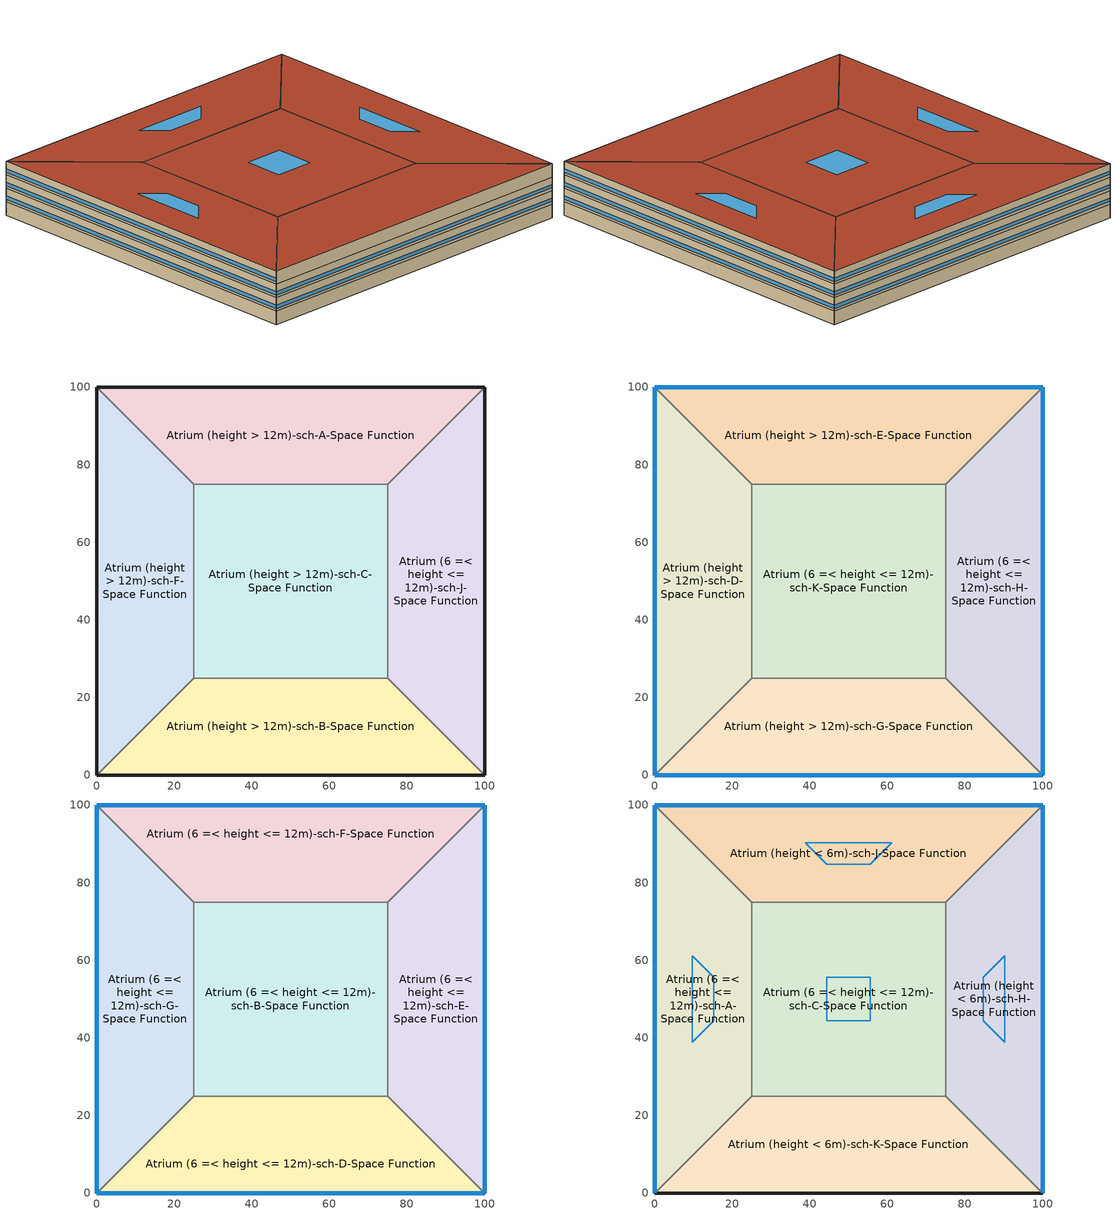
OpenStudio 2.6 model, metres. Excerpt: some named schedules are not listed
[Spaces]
Atrium (height > 12m)-sch-F-Space Function
 floor ground: 0,0 0,100 25,75 25,25 z0
 wall ground: 0,100 0,0 z0:3.8
 wall to Atrium (height > 12m)-sch-A-Space Function: 25,75 0,100 z0:3.8
 wall to Atrium (height > 12m)-sch-C-Space Function: 25,25 25,75 z0:3.8
 wall to Atrium (height > 12m)-sch-B-Space Function: 0,0 25,25 z0:3.8
Atrium (height > 12m)-sch-A-Space Function
 floor ground: 0,100 100,100 75,75 25,75 z0
 wall ground: 100,100 0,100 z0:3.8
 wall to Atrium (6 =< height <= 12m)-sch-J-Space Function: 75,75 100,100 z0:3.8
 wall to Atrium (height > 12m)-sch-C-Space Function: 25,75 75,75 z0:3.8
Atrium (6 =< height <= 12m)-sch-J-Space Function
 floor ground: 100,100 100,0 75,25 75,75 z0
 wall ground: 100,0 100,100 z0:3.8
 wall to Atrium (height > 12m)-sch-B-Space Function: 75,25 100,0 z0:3.8
 wall to Atrium (height > 12m)-sch-C-Space Function: 75,75 75,25 z0:3.8
Atrium (height > 12m)-sch-B-Space Function
 floor ground: 100,0 0,0 25,25 75,25 z0
 wall ground: 0,0 100,0 z0:3.8
 wall to Atrium (height > 12m)-sch-C-Space Function: 75,25 25,25 z0:3.8
Atrium (height > 12m)-sch-C-Space Function
 floor ground: 25,25 25,75 75,75 75,25 z0
Atrium (height > 12m)-sch-D-Space Function
 floor to Atrium (height > 12m)-sch-F-Space Function: 0,0 0,100 25,75 25,25 z3.8
 wall outside: 0,100 0,0 z3.8:7.6
 wall to Atrium (height > 12m)-sch-E-Space Function: 25,75 0,100 z3.8:7.6
 wall to Atrium (6 =< height <= 12m)-sch-K-Space Function: 25,25 25,75 z3.8:7.6
 wall to Atrium (height > 12m)-sch-G-Space Function: 0,0 25,25 z3.8:7.6
 window: 0,99.97 0,0.03 z4.56:5.51
Atrium (height > 12m)-sch-E-Space Function
 floor to Atrium (height > 12m)-sch-A-Space Function: 0,100 100,100 75,75 25,75 z3.8
 wall outside: 100,100 0,100 z3.8:7.6
 wall to Atrium (6 =< height <= 12m)-sch-H-Space Function: 75,75 100,100 z3.8:7.6
 wall to Atrium (6 =< height <= 12m)-sch-K-Space Function: 25,75 75,75 z3.8:7.6
 window: 99.97,100 0.03,100 z4.56:5.51
Atrium (6 =< height <= 12m)-sch-H-Space Function
 floor to Atrium (6 =< height <= 12m)-sch-J-Space Function: 100,100 100,0 75,25 75,75 z3.8
 wall outside: 100,0 100,100 z3.8:7.6
 wall to Atrium (height > 12m)-sch-G-Space Function: 75,25 100,0 z3.8:7.6
 wall to Atrium (6 =< height <= 12m)-sch-K-Space Function: 75,75 75,25 z3.8:7.6
 window: 100,0.03 100,99.97 z4.56:5.51
Atrium (height > 12m)-sch-G-Space Function
 floor to Atrium (height > 12m)-sch-B-Space Function: 100,0 0,0 25,25 75,25 z3.8
 wall outside: 0,0 100,0 z3.8:7.6
 wall to Atrium (6 =< height <= 12m)-sch-K-Space Function: 75,25 25,25 z3.8:7.6
 window: 0.03,0 99.97,0 z4.56:5.51
Atrium (6 =< height <= 12m)-sch-K-Space Function
 floor to Atrium (height > 12m)-sch-C-Space Function: 25,25 25,75 75,75 75,25 z3.8
Atrium (6 =< height <= 12m)-sch-G-Space Function
 floor to Atrium (height > 12m)-sch-D-Space Function: 0,0 0,100 25,75 25,25 z7.6
 wall outside: 0,100 0,0 z7.6:11.4
 wall to Atrium (6 =< height <= 12m)-sch-F-Space Function: 25,75 0,100 z7.6:11.4
 wall to Atrium (6 =< height <= 12m)-sch-B-Space Function: 25,25 25,75 z7.6:11.4
 wall to Atrium (6 =< height <= 12m)-sch-D-Space Function: 0,0 25,25 z7.6:11.4
 window: 0,99.97 0,0.03 z8.36:9.31
Atrium (6 =< height <= 12m)-sch-F-Space Function
 floor to Atrium (height > 12m)-sch-E-Space Function: 0,100 100,100 75,75 25,75 z7.6
 wall outside: 100,100 0,100 z7.6:11.4
 wall to Atrium (6 =< height <= 12m)-sch-E-Space Function: 75,75 100,100 z7.6:11.4
 wall to Atrium (6 =< height <= 12m)-sch-B-Space Function: 25,75 75,75 z7.6:11.4
 window: 99.97,100 0.03,100 z8.36:9.31
Atrium (6 =< height <= 12m)-sch-E-Space Function
 floor to Atrium (6 =< height <= 12m)-sch-H-Space Function: 100,100 100,0 75,25 75,75 z7.6
 wall outside: 100,0 100,100 z7.6:11.4
 wall to Atrium (6 =< height <= 12m)-sch-D-Space Function: 75,25 100,0 z7.6:11.4
 wall to Atrium (6 =< height <= 12m)-sch-B-Space Function: 75,75 75,25 z7.6:11.4
 window: 100,0.03 100,99.97 z8.36:9.31
Atrium (6 =< height <= 12m)-sch-D-Space Function
 floor to Atrium (height > 12m)-sch-G-Space Function: 100,0 0,0 25,25 75,25 z7.6
 wall outside: 0,0 100,0 z7.6:11.4
 wall to Atrium (6 =< height <= 12m)-sch-B-Space Function: 75,25 25,25 z7.6:11.4
 window: 0.03,0 99.97,0 z8.36:9.31
Atrium (6 =< height <= 12m)-sch-B-Space Function
 floor to Atrium (6 =< height <= 12m)-sch-K-Space Function: 25,25 25,75 75,75 75,25 z7.6
Atrium (6 =< height <= 12m)-sch-A-Space Function
 floor to Atrium (6 =< height <= 12m)-sch-G-Space Function: 0,0 0,100 25,75 25,25 z11.4
 wall outside: 0,100 0,0 z11.4:15.2
 wall to Atrium (height < 6m)-sch-J-Space Function: 25,75 0,100 z11.4:15.2
 wall to Atrium (6 =< height <= 12m)-sch-C-Space Function: 25,25 25,75 z11.4:15.2
 wall to Atrium (height < 6m)-sch-K-Space Function: 0,0 25,25 z11.4:15.2
 window: 0,99.97 0,0.03 z12.16:13.11
 roof outside: 25,25 25,75 0,100 0,0 z15.2
 skylight: 15.3,44.41 15.3,55.59 9.7,61.18 9.7,38.82 z15.2
Atrium (height < 6m)-sch-J-Space Function
 floor to Atrium (6 =< height <= 12m)-sch-F-Space Function: 0,100 100,100 75,75 25,75 z11.4
 wall outside: 100,100 0,100 z11.4:15.2
 wall to Atrium (height < 6m)-sch-H-Space Function: 75,75 100,100 z11.4:15.2
 wall to Atrium (6 =< height <= 12m)-sch-C-Space Function: 25,75 75,75 z11.4:15.2
 window: 99.97,100 0.03,100 z12.16:13.11
 roof outside: 25,75 75,75 100,100 0,100 z15.2
 skylight: 44.41,84.7 55.59,84.7 61.18,90.3 38.82,90.3 z15.2
Atrium (height < 6m)-sch-H-Space Function
 floor to Atrium (6 =< height <= 12m)-sch-E-Space Function: 100,100 100,0 75,25 75,75 z11.4
 wall outside: 100,0 100,100 z11.4:15.2
 wall to Atrium (height < 6m)-sch-K-Space Function: 75,25 100,0 z11.4:15.2
 wall to Atrium (6 =< height <= 12m)-sch-C-Space Function: 75,75 75,25 z11.4:15.2
 window: 100,0.03 100,99.97 z12.16:13.11
 roof outside: 75,75 75,25 100,0 100,100 z15.2
 skylight: 84.7,55.59 84.7,44.41 90.3,38.82 90.3,61.18 z15.2
Atrium (height < 6m)-sch-K-Space Function
 floor to Atrium (6 =< height <= 12m)-sch-D-Space Function: 100,0 0,0 25,25 75,25 z11.4
 wall outside: 0,0 100,0 z11.4:15.2
 wall to Atrium (6 =< height <= 12m)-sch-C-Space Function: 75,25 25,25 z11.4:15.2
 roof outside: 75,25 25,25 0,0 100,0 z15.2
Atrium (6 =< height <= 12m)-sch-C-Space Function
 floor to Atrium (6 =< height <= 12m)-sch-B-Space Function: 25,25 25,75 75,75 75,25 z11.4
 roof outside: 75,25 75,75 25,75 25,25 z15.2
 skylight: 55.59,44.41 55.59,55.59 44.41,55.59 44.41,44.41 z15.2
[Building]
Building 1: Default Construction Set=BTAP-Mass at hdd = 6250.0; Standards Number of Stories=4; Standards Number of Above Ground Stories=4; Standards Building Type=NECB2015_unknown
[Site]
Fort McMurray AP_AB_CAN: Latitude {deg}=56.653; Longitude {deg}=-111.223; Time Zone {hr}=-7; Elevation {m}=369.1
[Site:WaterMainsTemperature]
Calculation Method=Correlation; Annual Average Outdoor Air Temperature {C}=1.875; Maximum Difference In Monthly Average Outdoor Air Temperatures {deltaC}=34.4
[SizingPeriod:DesignDay] Barometric Pressure {Pa}=96969; Sky Clearness=0; Rain Indicator=0; Snow Indicator=0; Day of Month=21; Daylight Saving Time Indicator=0; Humidity Indicating Type=Wetbulb; Dry-Bulb Temperature Range Modifier Type=DefaultMultipliers
Name | Maximum Dry-Bulb Temperature {C} | Daily Dry-Bulb Temperature Range {deltaC} | Humidity Indicating Conditions at Maximum Dry-Bulb | Wind Speed {m/s} | Wind Direction {deg} | Month | Day Type | Solar Model Indicator | ASHRAE Taub | ASHRAE Taud
Fort McMurray AP Ann Clg .4% Condns DB=>MWB | 28.9 | 12.4 | 17.8 | 3.7 | 250 | 7 | SummerDesignDay | ASHRAETau | 0.377 | 2.403
Fort McMurray AP Ann Htg 99.6% Condns DB | -36.2 | 0 | -36.2 | 1 | 90 | 1 | WinterDesignDay | ASHRAEClearSky
[Site:GroundTemperature:BuildingSurface]
19.527, 19.502, 19.536, 19.598, 20.002, 21.64, 22.225, 22.375, 21.449, 20.121, 19.802, 19.633
[Material:NoMass] Roughness=Smooth; Thermal Absorptance=0.9; Solar Absorptance=0.7
Name | Thermal Resistance {m2-K/W} | Visible Absorptance
Typical Carpet Pad; Typical Carpet Pad 1 | 0.21648 | 0.8
Typical Insulation 1 | 5.91238 | 0.7
Typical Insulation 2 | 4.49096 | 0.7
Typical Insulation 3 | 6.17282 | 0.7
Typical Carpet Pad 2 | 1.25503 | 0.8
Typical Carpet Pad 3; Typical Carpet Pad 4 | 3.45515 | 0.8
Typical Insulation 4 | 0.454528 | 0.7
Typical Insulation 5 | 0.454545 | 0.7
[Material]
Name | Roughness | Thickness {m} | Conductivity {W/m-K} | Density {kg/m3} | Specific Heat {J/kg-K} | Thermal Absorptance | Solar Absorptance | Visible Absorptance
G05 25mm wood | MediumSmooth | 0.0254 | 0.15 | 608 | 1630 | 0.9 | 0.5 | 0.5
100mm Normalweight concrete floor 1 | MediumSmooth | 0.1016 | 2.31 | 2322 | 832
G01 13mm gypsum board 1 | Smooth | 0.0127 | 0.16 | 800 | 1090 | 0.9 | 0.7 | 0.5
4 in. Normalweight Concrete Floor 1 | MediumRough | 0.1016 | 2.31 | 2322 | 832 | 0.9 | 0.7 | 0.7
1IN Stucco 1 | Smooth | 0.0253 | 0.6918 | 1858 | 837 | 0.9 | 0.7 | 0.92
8IN CONCRETE HW RefBldg 1 | Rough | 0.2032 | 1.311 | 2240 | 836.8 | 0.9 | 0.7 | 0.7
1/2IN Gypsum 1 | Smooth | 0.0127 | 0.16 | 784.9 | 830 | 0.9 | 0.4 | 0.4
Metal Roof Surface 1; F08 Metal surface 1 | Smooth | 0.0008 | 45.28 | 7824 | 500 | 0.9 | 0.7 | 0.7
6 in. Normalweight Concrete Floor 1; 6 in. Normalweight Concrete Floor 2; 6 in. Normalweight Concrete Floor 3 | MediumRough | 0.1524 | 2.31 | 2322 | 832 | 0.9 | 0.7 | 0.7
[Construction]
BTAP-Int-Partition; BTAP-Int-Door: G05 25mm wood
BTAP-Int-Floor: 100mm Normalweight concrete floor 1, Typical Carpet Pad
BTAP-Int-Wall: G01 13mm gypsum board 1, G01 13mm gypsum board 1
BTAP-Int-Ceiling: Typical Carpet Pad, 100mm Normalweight concrete floor 1
BTAP-Int-Window: SimpleGlazing
BTAP-Ext-Floor-Mass:U-0.162: Typical Insulation 1, 4 in. Normalweight Concrete Floor 1, Typical Carpet Pad 1
BTAP-Ext-Wall-Mass:U-0.21: 1IN Stucco 1, 8IN CONCRETE HW RefBldg 1, Typical Insulation 2, 1/2IN Gypsum 1
BTAP-Ext-Roof-Metal:U-0.162: Metal Roof Surface 1, Typical Insulation 3
BTAP-Grnd-Floor-Mass:U-0.757: 6 in. Normalweight Concrete Floor 1, Typical Carpet Pad 2
BTAP-Grnd-Wall-Mass:U-0.284: 6 in. Normalweight Concrete Floor 2, Typical Carpet Pad 3
BTAP-Grnd-Roof-Mass:U-0.284: 6 in. Normalweight Concrete Floor 3, Typical Carpet Pad 4
BTAP-Ext-FixedWindow:U=0.220 SHGC=0.600; BTAP-Ext-GlassDoors:U=0.220 SHGC=0.600; BTAP-Ext-Skylights:U=0.220 SHGC=0.600; BTAP-Ext-DaylightDomes:U=0.220 SHGC=0.600; BTAP-Ext-DaylightDiffuser:U=0.220 SHGC=0.600: SimpleGlazing:U=0.220 SHGC=0.600
BTAP-Ext-Door:U-2.2: F08 Metal surface 1, Typical Insulation 4
BTAP-Ext-OverHeadDoor:U-2.2: Typical Insulation 5
[DefaultConstructionSet]
BTAP-Mass at hdd = 6250.0: Default Exterior Surface Constructions=BTAP-Mass at hdd = 6250.0; Default Interior Surface Constructions=Default Surface Constructions 2; Default Ground Contact Surface Constructions=BTAP-Mass at hdd = 6250.0 1; Default Exterior SubSurface Constructions=BTAP-Mass at hdd = 6250.0; Default Interior SubSurface Constructions=Default Sub Surface Constructions 2; Interior Partition Construction=BTAP-Int-Partition
[DefaultSurfaceConstructions]
Name | Floor Construction | Wall Construction | Roof Ceiling Construction
Default Surface Constructions 2 | BTAP-Int-Floor | BTAP-Int-Wall | BTAP-Int-Ceiling
BTAP-Mass at hdd = 6250.0 | BTAP-Ext-Floor-Mass:U-0.162 | BTAP-Ext-Wall-Mass:U-0.21 | BTAP-Ext-Roof-Metal:U-0.162
BTAP-Mass at hdd = 6250.0 1 | BTAP-Grnd-Floor-Mass:U-0.757 | BTAP-Grnd-Wall-Mass:U-0.284 | BTAP-Grnd-Roof-Mass:U-0.284
[DefaultSubSurfaceConstructions]
Name | Fixed Window Construction | Operable Window Construction | Door Construction | Glass Door Construction | Overhead Door Construction | Skylight Construction | Tubular Daylight Dome Construction | Tubular Daylight Diffuser Construction
Default Sub Surface Constructions 2 | BTAP-Int-Window | BTAP-Int-Window | BTAP-Int-Door
BTAP-Mass at hdd = 6250.0 | BTAP-Ext-FixedWindow:U=0.220 SHGC=0.600 | BTAP-Ext-FixedWindow:U=0.220 SHGC=0.600 | BTAP-Ext-Door:U-2.2 | BTAP-Ext-GlassDoors:U=0.220 SHGC=0.600 | BTAP-Ext-OverHeadDoor:U-2.2 | BTAP-Ext-Skylights:U=0.220 SHGC=0.600 | BTAP-Ext-DaylightDomes:U=0.220 SHGC=0.600 | BTAP-Ext-DaylightDiffuser:U=0.220 SHGC=0.600
[WindowMaterial:SimpleGlazingSystem] U-Factor {W/m2-K}=2.2; Solar Heat Gain Coefficient=0.6; Visible Transmittance=0.21
SimpleGlazing; SimpleGlazing:U=0.220 SHGC=0.600
[BuildingStory] Nominal Floor to Floor Height {m}=3.8
Name | Nominal Z Coordinate {m}
Story 1 | 0
Story 2 | 3.8
Story 3 | 7.6
Story 4 | 11.4
[Space]
Name | Space Type | Building Story | Thermal Zone
Atrium (height > 12m)-sch-F-Space Function | Space Function Atrium (height > 12m)-sch-F | Story 1 | Atrium (height > 12m)-sch-F-Space Function ZN
Atrium (height > 12m)-sch-A-Space Function | Space Function Atrium (height > 12m)-sch-A | Story 1 | Atrium (height > 12m)-sch-A-Space Function ZN
Atrium (6 =< height <= 12m)-sch-J-Space Function | Space Function Atrium (6 =< height <= 12m)-sch-J | Story 1 | Atrium (6 =< height <= 12m)-sch-J-Space Function ZN
Atrium (height > 12m)-sch-B-Space Function | Space Function Atrium (height > 12m)-sch-B | Story 1 | Atrium (height > 12m)-sch-B-Space Function ZN
Atrium (height > 12m)-sch-C-Space Function | Space Function Atrium (height > 12m)-sch-C | Story 1 | Atrium (height > 12m)-sch-C-Space Function ZN
Atrium (height > 12m)-sch-D-Space Function | Space Function Atrium (height > 12m)-sch-D | Story 2 | Atrium (height > 12m)-sch-D-Space Function ZN
Atrium (height > 12m)-sch-E-Space Function | Space Function Atrium (height > 12m)-sch-E | Story 2 | Atrium (height > 12m)-sch-E-Space Function ZN
Atrium (6 =< height <= 12m)-sch-H-Space Function | Space Function Atrium (6 =< height <= 12m)-sch-H | Story 2 | Atrium (6 =< height <= 12m)-sch-H-Space Function ZN
Atrium (height > 12m)-sch-G-Space Function | Space Function Atrium (height > 12m)-sch-G | Story 2 | Atrium (height > 12m)-sch-G-Space Function ZN
Atrium (6 =< height <= 12m)-sch-K-Space Function | Space Function Atrium (6 =< height <= 12m)-sch-K | Story 2 | Atrium (6 =< height <= 12m)-sch-K-Space Function ZN
Atrium (6 =< height <= 12m)-sch-G-Space Function | Space Function Atrium (6 =< height <= 12m)-sch-G | Story 3 | Atrium (6 =< height <= 12m)-sch-G-Space Function ZN
Atrium (6 =< height <= 12m)-sch-F-Space Function | Space Function Atrium (6 =< height <= 12m)-sch-F | Story 3 | Atrium (6 =< height <= 12m)-sch-F-Space Function ZN
Atrium (6 =< height <= 12m)-sch-E-Space Function | Space Function Atrium (6 =< height <= 12m)-sch-E | Story 3 | Atrium (6 =< height <= 12m)-sch-E-Space Function ZN
Atrium (6 =< height <= 12m)-sch-D-Space Function | Space Function Atrium (6 =< height <= 12m)-sch-D | Story 3 | Atrium (6 =< height <= 12m)-sch-D-Space Function ZN
Atrium (6 =< height <= 12m)-sch-B-Space Function | Space Function Atrium (6 =< height <= 12m)-sch-B | Story 3 | Atrium (6 =< height <= 12m)-sch-B-Space Function ZN
Atrium (6 =< height <= 12m)-sch-A-Space Function | Space Function Atrium (6 =< height <= 12m)-sch-A | Story 4 | Atrium (6 =< height <= 12m)-sch-A-Space Function ZN
Atrium (height < 6m)-sch-J-Space Function | Space Function Atrium (height < 6m)-sch-J | Story 4 | Atrium (height < 6m)-sch-J-Space Function ZN
Atrium (height < 6m)-sch-H-Space Function | Space Function Atrium (height < 6m)-sch-H | Story 4 | Atrium (height < 6m)-sch-H-Space Function ZN
Atrium (height < 6m)-sch-K-Space Function | Space Function Atrium (height < 6m)-sch-K | Story 4 | Atrium (height < 6m)-sch-K-Space Function ZN
Atrium (6 =< height <= 12m)-sch-C-Space Function | Space Function Atrium (6 =< height <= 12m)-sch-C | Story 4 | Atrium (6 =< height <= 12m)-sch-C-Space Function ZN
[SpaceType] Standards Building Type=Space Function
Name | Default Schedule Set | Design Specification Outdoor Air Object | Standards Space Type
Space Function Atrium (6 =< height <= 12m)-sch-J | Space Function Atrium (6 =< height <= 12m)-sch-J Schedule Set | Space Function Atrium (6 =< height <= 12m)-sch-J Ventilation | Atrium (6 =< height <= 12m)-sch-J
Space Function Atrium (height > 12m)-sch-A | Space Function Atrium (height > 12m)-sch-A Schedule Set | Space Function Atrium (height > 12m)-sch-A Ventilation | Atrium (height > 12m)-sch-A
Space Function Atrium (height > 12m)-sch-F | Space Function Atrium (height > 12m)-sch-F Schedule Set | Space Function Atrium (height > 12m)-sch-F Ventilation | Atrium (height > 12m)-sch-F
[SpaceInfiltration:DesignFlowRate] Schedule=Always On Discrete; Design Flow Rate Calculation Method=Flow/ExteriorArea; Flow per Exterior Surface Area {m3/s-m2}=0.00025; Constant Term Coefficient=0; Temperature Term Coefficient=0; Velocity Term Coefficient=0.224; Velocity Squared Term Coefficient=0
Name | Space or SpaceType
Atrium (6 =< height <= 12m)-sch-A-Space Function Infiltration | Atrium (6 =< height <= 12m)-sch-A-Space Function
Atrium (6 =< height <= 12m)-sch-C-Space Function Infiltration | Atrium (6 =< height <= 12m)-sch-C-Space Function
Atrium (6 =< height <= 12m)-sch-D-Space Function Infiltration | Atrium (6 =< height <= 12m)-sch-D-Space Function
Atrium (6 =< height <= 12m)-sch-E-Space Function Infiltration | Atrium (6 =< height <= 12m)-sch-E-Space Function
Atrium (6 =< height <= 12m)-sch-F-Space Function Infiltration | Atrium (6 =< height <= 12m)-sch-F-Space Function
Atrium (6 =< height <= 12m)-sch-G-Space Function Infiltration | Atrium (6 =< height <= 12m)-sch-G-Space Function
Atrium (6 =< height <= 12m)-sch-H-Space Function Infiltration | Atrium (6 =< height <= 12m)-sch-H-Space Function
Atrium (height < 6m)-sch-H-Space Function Infiltration | Atrium (height < 6m)-sch-H-Space Function
Atrium (height < 6m)-sch-J-Space Function Infiltration | Atrium (height < 6m)-sch-J-Space Function
Atrium (height < 6m)-sch-K-Space Function Infiltration | Atrium (height < 6m)-sch-K-Space Function
Atrium (height > 12m)-sch-D-Space Function Infiltration | Atrium (height > 12m)-sch-D-Space Function
Atrium (height > 12m)-sch-E-Space Function Infiltration | Atrium (height > 12m)-sch-E-Space Function
Atrium (height > 12m)-sch-G-Space Function Infiltration | Atrium (height > 12m)-sch-G-Space Function
[ThermalZone] Use Ideal Air Loads=No
Name | Thermostat
Atrium (6 =< height <= 12m)-sch-A-Space Function ZN | Space Function Atrium (6 =< height <= 12m)-sch-A Thermostat 1
Atrium (6 =< height <= 12m)-sch-B-Space Function ZN | Space Function Atrium (6 =< height <= 12m)-sch-B Thermostat 1
Atrium (6 =< height <= 12m)-sch-C-Space Function ZN | Space Function Atrium (6 =< height <= 12m)-sch-C Thermostat 1
Atrium (6 =< height <= 12m)-sch-D-Space Function ZN | Space Function Atrium (6 =< height <= 12m)-sch-D Thermostat 1
Atrium (6 =< height <= 12m)-sch-E-Space Function ZN | Space Function Atrium (6 =< height <= 12m)-sch-E Thermostat 1
Atrium (6 =< height <= 12m)-sch-F-Space Function ZN | Space Function Atrium (6 =< height <= 12m)-sch-F Thermostat 1
Atrium (6 =< height <= 12m)-sch-G-Space Function ZN | Space Function Atrium (6 =< height <= 12m)-sch-G Thermostat 1
Atrium (6 =< height <= 12m)-sch-H-Space Function ZN | Space Function Atrium (6 =< height <= 12m)-sch-H Thermostat 1
Atrium (6 =< height <= 12m)-sch-J-Space Function ZN | Space Function Atrium (6 =< height <= 12m)-sch-J Thermostat 1
Atrium (6 =< height <= 12m)-sch-K-Space Function ZN | Space Function Atrium (6 =< height <= 12m)-sch-K Thermostat 1
Atrium (height < 6m)-sch-H-Space Function ZN | Space Function Atrium (height < 6m)-sch-H Thermostat 1
Atrium (height < 6m)-sch-J-Space Function ZN | Space Function Atrium (height < 6m)-sch-J Thermostat 1
Atrium (height < 6m)-sch-K-Space Function ZN | Space Function Atrium (height < 6m)-sch-K Thermostat 1
Atrium (height > 12m)-sch-A-Space Function ZN | Space Function Atrium (height > 12m)-sch-A Thermostat 1
Atrium (height > 12m)-sch-B-Space Function ZN | Space Function Atrium (height > 12m)-sch-B Thermostat 1
Atrium (height > 12m)-sch-C-Space Function ZN | Space Function Atrium (height > 12m)-sch-C Thermostat 1
Atrium (height > 12m)-sch-D-Space Function ZN | Space Function Atrium (height > 12m)-sch-D Thermostat 1
Atrium (height > 12m)-sch-E-Space Function ZN | Space Function Atrium (height > 12m)-sch-E Thermostat 1
Atrium (height > 12m)-sch-F-Space Function ZN | Space Function Atrium (height > 12m)-sch-F Thermostat 1
Atrium (height > 12m)-sch-G-Space Function ZN | Space Function Atrium (height > 12m)-sch-G Thermostat 1
